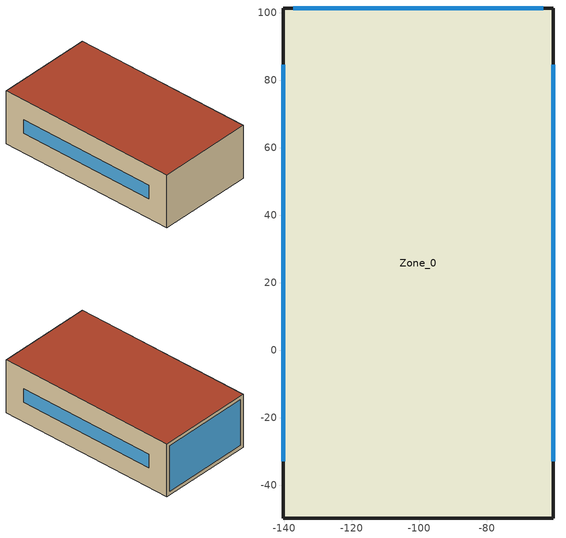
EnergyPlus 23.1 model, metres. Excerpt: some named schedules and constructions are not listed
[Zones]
Zone_0
 floor ground (Zone_0:f4UnderGroundSlabCF): -140.36,-49.67 -140.36,101.37 -60.28,101.37 -60.28,-49.67 z0
 wall outside (90.1-2019 Nonresidential CZ 0 Exterior Wall (Mass)): -140.36,-49.67 -60.28,-49.67 -60.28,101.37 -140.36,101.37 -140.36,-49.67 z0:45.38
 window (90.1-2019 Nonresidential CZ 0 Glazing (Operable)): -60.28,-32.82 -60.28,84.52 / -140.36,84.52 -140.36,-32.82 z16.85:28.53; -63.33,101.37 -137.32,101.37 z3.04:42.33
 roof outside (90.1-2019 Nonresidential CZ 0 Exterior Roof (Mass)): -140.36,-49.67 -60.28,-49.67 -60.28,101.37 -140.36,101.37 z45.38
[Schedule:Day:Hourly]
96f4ae28-9d71-4798-9a43-35d9e48fbb57: Fraction, 1, 1, 0, 0, 0, 1, 1, 0, 1, 1, 0, 0, 0, 0, 0, 0, 0, 0, 0, 0, 1, 1, 1, 1
a8dd8880-7d34-4844-b206-9b0ad23279ca: Fraction, 1, 1, 1, 1, 1, 1, 1, 0, 1, 1, 0, 0, 0, 0, 0, 0, 1, 0, 0, 0, 0, 0, 1, 1
0947fcc8-8fa7-41db-a8cd-46b43b6431e3: Fraction, 1, 1, 1, 1, 1, 1, 1, 1, 1, 0, 1, 0, 0, 0, 1, 1, 1, 1, 1, 1, 1, 1, 0, 0
2e2d9164-a809-4848-82ff-5d0f7389f629: Fraction, 0, 0, 0, 0, 0, 0, 0, 0, 0, 1, 0, 1, 1, 0, 1, 1, 1, 1, 1, 0, 1, 1, 1, 0
a1e317eb-e280-4eb5-840e-f3e6fbed4fe6: Fraction, 0, 0, 0, 0, 0, 0, 0, 0, 1, 1, 1, 0, 0, 0, 1, 1, 0, 0, 1, 1, 1, 1, 1, 0
6dba3ce7-8b66-4a32-bd1a-7df5393c682e: Fraction, 1, 1, 1, 1, 1, 1, 1, 1, 1, 1, 0, 1, 0, 0, 0, 1, 1, 1, 1, 1, 1, 1, 1, 1
001124b0-c26b-4df9-bde8-fa111ee2f23f: Fraction, 1, 0, 0, 0, 0, 0, 0, 0, 0, 1, 0, 0, 0, 0, 0, 1, 1, 1, 1, 0, 1, 0, 0, 0
06d0a139-6441-42f4-918c-31f3a51ef716: Fraction, 1, 1, 1, 1, 0, 0, 0, 0, 0, 0, 0, 1, 1, 1, 1, 1, 1, 1, 0, 1, 1, 1, 1, 1
1262e124-23e2-4c14-9b81-e6bedc305354: Fraction, 1, 0, 1, 1, 0, 1, 1, 0, 1, 1, 0, 0, 0, 1, 1, 0, 1, 1, 1, 1, 1, 1, 1, 1
ca178e3b-9915-4ab2-b473-483570193cf7: Fraction, 1, 1, 1, 1, 0, 0, 0, 0, 1, 1, 0, 0, 1, 1, 1, 1, 1, 1, 1, 1, 1, 1, 1, 1
d524c1d4-4475-42fd-91b9-e390aab350dc: Fraction, 1, 1, 1, 1, 1, 0, 1, 1, 1, 0, 1, 0, 0, 0, 0, 0, 1, 1, 1, 1, 1, 1, 1, 0
e94af64d-42d9-48e3-a15e-3c580daf53ec: Fraction, 0, 0, 0, 0, 0, 0, 0, 0, 1, 0, 0, 0, 0, 0, 0, 0, 1, 1, 1, 1, 1, 1, 1, 1
08159683-8710-4e82-802f-851acc0a18b7: Fraction, 1, 1, 1, 1, 1, 1, 1, 1, 1, 0, 0, 0, 0, 0, 0, 1, 1, 1, 1, 1, 1, 1, 1, 1
17cd4b6b-9962-4d04-96a9-135892c285c9: Fraction, 1, 0, 1, 1, 0, 0, 0, 0, 1, 0, 0, 0, 0, 0, 0, 0, 0, 0, 1, 1, 1, 1, 1, 1
c1dd5cff-6c57-4d51-b5ef-a72fb346690b: Fraction, 1, 1, 0, 0, 0, 0, 0, 0, 1, 1, 1, 1, 1, 0, 1, 0, 0, 1, 1, 1, 1, 1, 1, 1
72b84b9c-46e9-43c2-821e-58bb22ac895b: Fraction, 1, 1, 0, 0, 0, 0, 0, 0, 0, 0, 1, 1, 1, 1, 1, 1, 1, 1, 1, 1, 0, 1, 1, 1
878bc505-2ebe-48ad-bf1b-7f54347980bd: Fraction, 0, 0, 0, 0, 0, 1, 1, 1, 1, 1, 1, 0, 0, 0, 0, 0, 0, 1, 1, 1, 1, 1, 1, 1
3412728a-e077-4f5d-be1a-e8483185cf2e: Fraction, 1, 0, 0, 0, 0, 0, 0, 1, 1, 1, 1, 1, 1, 1, 1, 1, 0, 0, 0, 0, 0, 0, 0, 0
f03942a1-da83-41cd-8295-cb81b8dea5d2: Fraction, 1, 0, 1, 1, 0, 1, 1, 1, 1, 1, 1, 1, 0, 1, 1, 1, 1, 1, 1, 1, 1, 1, 1, 1
fd1d78b9-4616-44d7-b93f-67e49a2c65f5: Fraction, 1, 0, 0, 0, 0, 0, 0, 0, 0, 0, 1, 1, 1, 1, 1, 0, 0, 1, 1, 1, 1, 1, 1, 1
cd386c05-fe44-4dfb-a038-1ad56f2298ba: Fraction, 0, 0, 0, 1, 0, 0, 0, 0, 1, 1, 0, 0, 0, 0, 0, 0, 0, 0, 1, 1, 1, 1, 1, 1
968c756b-1817-4142-b070-d570e9e401e9: Fraction, 1, 0, 1, 1, 1, 1, 1, 1, 1, 1, 0, 1, 1, 1, 0, 0, 0, 0, 0, 1, 1, 1, 1, 0
46c7e252-db98-4890-9811-0fd0574646f6: Fraction, 0, 0, 0, 0, 0, 1, 0, 0, 0, 1, 1, 1, 1, 0, 0, 1, 1, 1, 1, 1, 1, 1, 1, 0
aff8e0d0-21c6-417f-9f2e-b43b1240899f: Fraction, 0, 0, 0, 0, 0, 0, 1, 1, 1, 1, 1, 0, 0, 0, 0, 0, 0, 1, 1, 1, 1, 1, 1, 1
e79d5d1f-57cb-4003-999d-4f260f5f4967: Fraction, 1, 0, 0, 0, 0, 0, 0, 1, 1, 1, 1, 0, 0, 0, 0, 1, 1, 1, 1, 1, 1, 1, 1, 1
e6d45e68-d5dd-4894-b759-a97672c0b666: Fraction, 1, 1, 0, 0, 0, 0, 0, 1, 1, 1, 0, 0, 0, 0, 1, 1, 1, 1, 1, 1, 1, 1, 1, 1
9599c942-4247-4191-a655-37deedc0a445: Fraction, 0, 0, 0, 0, 0, 0, 0, 1, 1, 0, 0, 0, 1, 1, 1, 1, 1, 1, 1, 1, 1, 1, 1, 1
502e9a5b-65b2-48a9-a3a7-85467dd741b5: Fraction, 0, 0, 0, 0, 0, 0, 0, 0, 1, 0, 0, 1, 1, 1, 0, 0, 1, 1, 1, 1, 1, 1, 1, 1
fa948d56-a103-4823-892d-13d5745cfdfb: Fraction, 1, 1, 1, 0, 0, 0, 1, 1, 1, 0, 0, 0, 0, 0, 0, 0, 0, 0, 1, 1, 1, 1, 1, 1
0de1de44-efcc-4135-b2ef-1d4c531f0020: Fraction, 1, 1, 1, 1, 1, 1, 1, 0, 0, 0, 0, 1, 1, 1, 1, 1, 1, 1, 1, 1, 1, 1, 1, 0
06541db0-80c9-4855-b2e5-af5ac1e208f8: Fraction, 0, 0, 0, 0, 0, 0, 0, 0, 1, 1, 1, 0, 0, 0, 0, 1, 1, 1, 0, 0, 0, 0, 0, 0
3cbd653a-61aa-4d81-81b3-1e2c30180c56: Fraction, 0, 0, 0, 0, 0, 0, 0, 0, 0, 0, 0, 0, 0, 0, 0, 1, 1, 1, 1, 0, 0, 0, 1, 0
7cd98086-3741-4468-a692-b3d916ba6b0f: Fraction, 0, 0, 0, 0, 0, 0, 0, 0, 1, 1, 0, 0, 1, 0, 1, 1, 1, 1, 1, 1, 1, 1, 1, 0
498015a1-49f4-4242-9604-388d9daba15b: Fraction, 0, 0, 0, 0, 0, 0, 0, 1, 1, 1, 0, 1, 1, 1, 1, 1, 1, 1, 1, 0, 0, 0, 0, 0
c0460e50-e072-43ae-af39-0c80de0ca573: Fraction, 0, 0, 0, 0, 0, 1, 1, 1, 1, 1, 0, 0, 0, 0, 0, 0, 0, 1, 1, 1, 1, 1, 1, 1
24731123-edd1-4da8-a19e-71cfcdd0710d: Fraction, 0, 0, 0, 0, 0, 0, 0, 0, 0, 0, 1, 1, 1, 1, 1, 1, 0, 1, 1, 1, 1, 1, 1, 1
7acbd3a7-2554-430d-b7cc-f48a7abc21b0: Fraction, 0, 0, 0, 0, 0, 0, 0, 0, 0, 0, 0, 0, 1, 1, 1, 1, 1, 1, 1, 1, 1, 0, 0, 0
d0cdc262-370d-4ca7-8fd3-aff8f9eb7d54: Fraction, 0, 0, 0, 0, 0, 0, 0, 1, 1, 1, 0, 0, 0, 0, 0, 0, 0, 1, 1, 1, 1, 0, 0, 0
d86b219b-8dde-462b-931d-c112b35b77a0: Fraction, 0, 0, 0, 0, 0, 0, 0, 0, 1, 1, 0, 0, 0, 0, 1, 0, 0, 0, 0, 0, 0, 0, 0, 0
897782d5-60e1-4aea-97f6-1bd1c6d26c3b: Fraction, 0, 0, 0, 0, 0, 0, 0, 0, 0, 1, 1, 1, 1, 0, 1, 1, 1, 1, 1, 1, 1, 1, 1, 1
0e8f7f56-7596-485c-a0e7-ec7b22d731c7: Fraction, 0, 0, 0, 0, 0, 0, 0, 0, 1, 0, 0, 0, 0, 0, 0, 0, 0, 1, 0, 0, 0, 0, 0, 0
8414a9cc-9032-492a-8935-0c8bed66cd19: Fraction, 0, 0, 0, 0, 0, 0, 0, 0, 1, 1, 0, 0, 0, 0, 0, 0, 1, 1, 1, 1, 1, 1, 0, 0
16c9fdfa-d073-4f7f-aa42-83014a46e570: Fraction, 0, 0, 0, 0, 0, 0, 0, 1, 1, 1, 0, 0, 0, 1, 1, 1, 1, 0, 0, 0, 0, 0, 0, 0
b9af5601-dd16-460b-ba7c-05e9104d76c6: Fraction, 0, 0, 0, 0, 0, 0, 0, 0, 1, 1, 0, 0, 0, 0, 0, 0, 0, 1, 1, 1, 1, 1, 1, 0
27ee5617-4d08-4d6f-a9d9-8c282d899b5d: Fraction, 0, 0, 0, 0, 1, 0, 0, 1, 1, 1, 1, 0, 0, 0, 0, 0, 1, 1, 1, 1, 1, 1, 1, 1
8f888a3f-14e7-43cc-ac4c-2ad93a9be432: Fraction, 1, 1, 1, 1, 1, 0, 0, 0, 1, 1, 1, 1, 1, 0, 1, 1, 1, 1, 1, 1, 1, 1, 1, 1
88318288-c3e9-49bb-bdfc-263c57893ac7: Fraction, 0, 0, 0, 0, 0, 0, 0, 0, 1, 1, 0, 0, 0, 0, 1, 1, 1, 1, 1, 1, 1, 1, 1, 1
1bf2ccb9-7347-47f7-8cb0-45ce6321468c: Fraction, 1, 1, 1, 1, 1, 1, 1, 0, 1, 1, 1, 1, 1, 0, 1, 1, 1, 1, 1, 1, 1, 1, 0, 0
7f55be57-e00a-44fb-863f-5b75310e5416: Fraction, 0, 0, 0, 0, 0, 0, 0, 0, 1, 1, 1, 0, 1, 1, 1, 1, 1, 1, 1, 1, 1, 0, 0, 0
896896d1-95e6-4346-9a2b-c76146631a87: Fraction, 0, 0, 0, 0, 0, 0, 0, 0, 1, 1, 1, 1, 0, 0, 0, 1, 1, 1, 1, 1, 1, 1, 0, 0
280b0e02-ecdc-4dda-9da5-47840d9b1471: Fraction, 0, 0, 0, 0, 0, 0, 0, 0, 0, 1, 1, 1, 0, 0, 1, 1, 1, 1, 1, 0, 0, 0, 0, 0
820346d3-56e1-4c39-80c1-ce39ec178282: Fraction, 0, 0, 0, 0, 0, 0, 0, 0, 1, 0, 1, 1, 0, 0, 0, 0, 0, 0, 0, 0, 0, 0, 0, 0
e7c6b084-768a-46c4-9fbf-fee288c9029a: Fraction, 0, 0, 0, 0, 0, 0, 0, 0, 1, 1, 0, 1, 1, 1, 1, 1, 1, 1, 0, 0, 0, 0, 0, 0
66d8072b-5579-4ebe-b801-0b7ae97b9384: Fraction, 0, 0, 0, 0, 0, 0, 0, 0, 0, 1, 1, 1, 1, 0, 1, 1, 1, 1, 0, 0, 0, 0, 0, 0
8726ea66-2861-4293-824f-10caa1846a89: Fraction, 0, 0, 0, 0, 0, 0, 0, 0, 0, 1, 1, 1, 0, 1, 1, 1, 1, 1, 1, 1, 1, 1, 1, 0
ea8f8dc2-83e3-4b65-a42d-889a1ac34533: Fraction, 0, 0, 0, 0, 0, 0, 0, 0, 0, 1, 1, 1, 0, 0, 0, 0, 1, 0, 0, 0, 0, 0, 0, 0
c2deb420-bf6f-45e4-af91-51c6493a8f2b: Fraction, 0, 0, 0, 0, 0, 0, 0, 0, 1, 1, 0, 0, 1, 1, 1, 1, 0, 0, 0, 0, 0, 0, 0, 0
64a2904f-f5a1-4432-8801-b8e2eb5069d1: Fraction, 0, 0, 0, 0, 0, 0, 0, 0, 1, 1, 1, 1, 0, 0, 0, 0, 0, 0, 0, 0, 0, 0, 0, 0
19cda290-015c-4888-a6dd-031d985b2b85: Fraction, 0, 0, 0, 0, 0, 0, 0, 0, 1, 1, 1, 1, 1, 1, 1, 0, 0, 0, 0, 0, 0, 0, 0, 0
d1e46cb4-7fc9-4eb0-91e7-fa02ca180669: Fraction, 0, 0, 0, 0, 0, 0, 0, 0, 0, 0, 0, 0, 0, 0, 0, 1, 1, 1, 0, 0, 0, 0, 0, 0
ff9728fd-e22f-4bc1-b86e-32e5a6ce1397: Fraction, 0, 0, 0, 0, 0, 0, 0, 0, 1, 0, 0, 0, 0, 0, 0, 0, 0, 0, 0, 0, 0, 0, 0, 0
bac6106d-eaf1-48d9-a8ff-666a430708fd: Fraction, 0, 0, 0, 0, 0, 0, 0, 0, 0, 1, 1, 1, 1, 1, 1, 1, 0, 0, 1, 1, 1, 1, 0, 0
7f10bff3-1e39-4ce3-a841-a63774140e92: Fraction, 0, 0, 0, 0, 0, 0, 0, 1, 1, 1, 0, 0, 0, 0, 0, 0, 0, 1, 1, 1, 1, 1, 1, 1
6e88e16f-3cfa-413d-969e-e4f211fa0377: Fraction, 1, 0, 0, 0, 0, 0, 0, 0, 1, 1, 0, 1, 0, 0, 0, 1, 1, 1, 1, 1, 1, 1, 1, 0
e3a306fb-98c2-4655-9aaf-76a225556bbf: Fraction, 0, 0, 0, 0, 0, 0, 0, 0, 1, 1, 1, 0, 0, 0, 1, 1, 1, 0, 0, 0, 0, 0, 0, 0
cec36d03-6ed8-436a-b25a-03c15ca179d3: Fraction, 0, 0, 0, 0, 0, 0, 0, 0, 1, 1, 0, 0, 0, 0, 0, 0, 0, 0, 1, 1, 1, 1, 0, 0
8548812a-b4d4-4b3a-97d1-0ba1074bcb64: Fraction, 0, 0, 0, 0, 0, 0, 0, 0, 1, 1, 0, 1, 1, 1, 0, 0, 0, 0, 0, 0, 0, 0, 0, 0
d29e8995-9c0a-4578-9ea3-f2a716a7c476: Fraction, 0, 0, 0, 0, 0, 0, 0, 0, 1, 1, 1, 0, 0, 1, 1, 1, 1, 1, 1, 1, 0, 0, 0, 0
04bce115-298e-4cd0-95be-b3bee2ce82fc: Fraction, 0, 0, 0, 0, 0, 0, 0, 0, 1, 1, 0, 0, 0, 0, 1, 1, 0, 1, 1, 1, 1, 0, 0, 0
de011918-2afe-473c-b3cf-630b2a5565f6: Fraction, 0, 0, 0, 0, 0, 0, 0, 0, 0, 1, 0, 0, 0, 0, 0, 0, 0, 1, 1, 1, 1, 1, 0, 0
6502f184-bcdf-474d-9ab7-74faef3b08da: Fraction, 0, 0, 0, 0, 0, 0, 0, 0, 1, 1, 0, 0, 0, 1, 0, 0, 1, 1, 0, 0, 0, 0, 0, 0
6256cf66-5a3b-4858-947c-43e04d6a1a89: Fraction, 0, 0, 0, 0, 0, 0, 0, 0, 0, 1, 1, 1, 1, 0, 1, 1, 1, 1, 1, 1, 1, 0, 0, 0
213282b9-44ac-42f7-86c6-49b63ecdb016: Fraction, 0, 0, 0, 0, 0, 0, 0, 0, 1, 1, 1, 0, 0, 0, 0, 1, 1, 1, 1, 1, 1, 1, 1, 1
fce2bd95-ea64-466f-9425-f9a70ae1cb89: Fraction, 1, 0, 0, 0, 0, 0, 0, 1, 1, 1, 0, 0, 0, 0, 1, 1, 1, 1, 1, 1, 0, 0, 0, 1
861657e3-2e7f-469d-a95b-daa405ccf830: Fraction, 1, 1, 1, 1, 1, 1, 1, 1, 1, 1, 1, 0, 0, 1, 1, 0, 1, 1, 1, 1, 1, 1, 1, 1
5025ef69-856b-49fa-a0d3-975133c46fb9: Fraction, 1, 1, 1, 1, 1, 1, 1, 1, 1, 1, 1, 0, 0, 0, 0, 1, 1, 1, 1, 1, 1, 1, 1, 1
7dea8c8a-c354-474e-96db-b0c1116e93da: Fraction, 1, 1, 1, 1, 1, 1, 1, 1, 1, 1, 1, 0, 1, 1, 1, 1, 1, 1, 1, 1, 1, 1, 1, 1
57245df0-a94d-4063-a578-a658c5e49c81: Fraction, 1, 1, 1, 1, 0, 1, 1, 1, 1, 1, 1, 0, 0, 0, 1, 1, 1, 1, 1, 1, 1, 1, 1, 1
98df23de-0a17-4b26-9d15-938e7adf1d49: Fraction, 1, 1, 1, 1, 0, 1, 1, 1, 1, 1, 1, 0, 0, 0, 1, 0, 0, 0, 1, 1, 0, 0, 0, 0
d86d40d9-2bf9-4df0-8df5-7d03f95b776d: Fraction, 0, 0, 0, 1, 0, 0, 0, 0, 1, 0, 0, 0, 0, 0, 0, 0, 0, 0, 0, 0, 0, 0, 0, 0
b6b75207-9c93-44f4-bdd3-7d356e6dc0bc: Fraction, 0, 0, 0, 0, 0, 0, 0, 0, 0, 1, 1, 1, 0, 0, 1, 1, 0, 0, 0, 0, 0, 0, 0, 0
27d0cf5c-0903-448a-afad-1fd20d06f185: Fraction, 0, 0, 0, 0, 0, 0, 0, 0, 0, 1, 1, 0, 0, 1, 0, 1, 0, 0, 1, 0, 1, 1, 0, 1
fc662aac-3e8e-4976-83c5-4f43af9f4d41: Fraction, 1, 0, 0, 0, 0, 0, 0, 0, 0, 0, 0, 0, 0, 1, 1, 1, 1, 1, 1, 1, 0, 0, 0, 0
390508bb-eda6-4c47-aab4-4941c13de9ac: Fraction, 0, 0, 0, 0, 0, 0, 0, 0, 0, 0, 0, 0, 1, 1, 1, 1, 1, 1, 1, 0, 0, 0, 0, 0
22f30348-8839-42e6-95e8-0a38040c2f8b: Fraction, 0, 0, 0, 0, 0, 0, 0, 0, 0, 0, 0, 0, 0, 0, 1, 0, 0, 0, 1, 0, 0, 0, 0, 0
ceb7dd84-f108-4fc7-8e6d-ab2e135df7ee: Fraction, 0, 0, 0, 0, 0, 0, 0, 0, 0, 1, 1, 1, 1, 1, 1, 1, 1, 1, 1, 1, 0, 0, 0, 0
db49d366-fe64-41c9-903c-43983a9606ec: Fraction, 0, 0, 0, 0, 0, 0, 0, 0, 1, 1, 1, 1, 0, 0, 0, 0, 1, 1, 1, 1, 1, 1, 0, 1
dbb09116-7688-41d5-8197-544ef36ffef8: Fraction, 0, 0, 0, 0, 0, 0, 0, 0, 0, 0, 1, 0, 0, 0, 0, 1, 1, 1, 1, 1, 0, 0, 0, 1
ac153877-fa18-4f85-b577-7d07779c3e70: Fraction, 0, 0, 0, 0, 0, 0, 0, 0, 0, 1, 1, 1, 1, 0, 0, 0, 0, 0, 0, 0, 0, 0, 0, 0
42f0cf33-614a-4328-9871-f7e9fe4db125: Fraction, 0, 0, 0, 0, 0, 0, 0, 0, 0, 0, 1, 1, 1, 1, 1, 1, 1, 0, 1, 0, 0, 0, 0, 0
fd710b21-5095-4877-b9dd-9478b01600aa: Fraction, 0, 0, 0, 0, 0, 0, 0, 0, 1, 1, 1, 1, 0, 1, 0, 1, 0, 0, 0, 0, 1, 0, 0, 0
5681d9f1-4346-4fcc-b706-c9d1974c121c: Fraction, 0, 0, 0, 0, 0, 0, 0, 0, 1, 1, 1, 1, 0, 1, 1, 1, 1, 1, 1, 1, 1, 0, 0, 0
abfe7c0d-eb38-4ae2-ad76-27d324c2918a: Fraction, 0, 0, 0, 0, 0, 0, 0, 0, 1, 1, 1, 0, 1, 0, 0, 1, 1, 1, 1, 1, 1, 1, 1, 0
629f8516-e725-45e1-b823-2e83320b4763: Fraction, 0, 0, 1, 1, 0, 0, 1, 0, 1, 1, 1, 1, 0, 1, 1, 1, 1, 1, 1, 1, 1, 1, 1, 1
0ba6cd0d-fc84-448c-85f8-98eede62dabd: Fraction, 1, 1, 0, 1, 1, 1, 0, 1, 1, 1, 1, 1, 1, 0, 0, 1, 1, 1, 1, 1, 1, 1, 1, 1
f5aec003-f357-4df3-aad9-224c82d11db5: Fraction, 1, 1, 1, 1, 1, 1, 1, 1, 1, 1, 1, 0, 0, 0, 0, 0, 1, 1, 1, 1, 1, 1, 0, 1
b08ff9d0-5e50-417a-ae58-96bf410c6a31: Fraction, 0, 0, 1, 1, 0, 1, 1, 0, 1, 1, 1, 0, 0, 0, 0, 1, 1, 1, 1, 1, 1, 1, 1, 1
dc7105a1-0efb-471d-96a0-3324b10f6d9b: Fraction, 1, 0, 1, 0, 0, 0, 0, 0, 1, 1, 1, 0, 0, 0, 0, 0, 1, 1, 1, 1, 1, 1, 1, 1
d3a79f5f-6ad9-42fc-a3fe-c1080ebe4b97: Fraction, 1, 0, 0, 0, 0, 0, 0, 0, 1, 1, 1, 1, 0, 0, 0, 0, 1, 1, 1, 1, 1, 1, 1, 1
83ccb90e-0f01-4fef-b7fd-df0160c4395e: Fraction, 1, 1, 1, 0, 0, 1, 1, 0, 1, 1, 1, 0, 0, 0, 0, 0, 1, 1, 1, 1, 1, 1, 1, 1
d23bcc61-a5f8-48c7-8a93-6223f081b3cc: Fraction, 1, 0, 0, 0, 0, 1, 1, 0, 1, 1, 1, 1, 1, 1, 1, 1, 1, 1, 1, 1, 1, 1, 0, 0
[Schedule:Year]
CoolAvail_Zone_0: Fraction, CoolAvail_Zone_0_0, 1, 1, 1, 7, CoolAvail_Zone_0_1, 1, 8, 1, 14, CoolAvail_Zone_0_2, 1, 15, 1, 21, CoolAvail_Zone_0_3, 1, 22, 1, 28, CoolAvail_Zone_0_4, 1, 29, 2, 4, CoolAvail_Zone_0_5, 2, 5, 2, 11, CoolAvail_Zone_0_6, 2, 12, 2, 18, CoolAvail_Zone_0_7, 2, 19, 2, 25, CoolAvail_Zone_0_8, 2, 26, 3, 4, CoolAvail_Zone_0_9, 3, 5, 3, 11, CoolAvail_Zone_0_10, 3, 12, 3, 18, CoolAvail_Zone_0_11, 3, 19, 3, 25, CoolAvail_Zone_0_12, 3, 26, 4, 1, CoolAvail_Zone_0_13, 4, 2, 4, 8, CoolAvail_Zone_0_14, 4, 9, 4, 15, CoolAvail_Zone_0_15, 4, 16, 4, 22, CoolAvail_Zone_0_16, 4, 23, 4, 29, CoolAvail_Zone_0_17, 4, 30, 5, 6, CoolAvail_Zone_0_18, 5, 7, 5, 13, CoolAvail_Zone_0_19, 5, 14, 5, 20, CoolAvail_Zone_0_20, 5, 21, 5, 27, CoolAvail_Zone_0_21, 5, 28, 6, 3, CoolAvail_Zone_0_22, 6, 4, 6, 10, CoolAvail_Zone_0_23, 6, 11, 6, 17, CoolAvail_Zone_0_24, 6, 18, 6, 24, CoolAvail_Zone_0_25, 6, 25, 7, 1, CoolAvail_Zone_0_26, 7, 2, 7, 8, CoolAvail_Zone_0_27, 7, 9, 7, 15, CoolAvail_Zone_0_28, 7, 16, 7, 22, CoolAvail_Zone_0_29, 7, 23, 7, 29, CoolAvail_Zone_0_30, 7, 30, 8, 5, CoolAvail_Zone_0_31, 8, 6, 8, 12, CoolAvail_Zone_0_32, 8, 13, 8, 19, CoolAvail_Zone_0_33, 8, 20, 8, 26, CoolAvail_Zone_0_34, 8, 27, 9, 2, CoolAvail_Zone_0_35, 9, 3, 9, 9, CoolAvail_Zone_0_36, 9, 10, 9, 16, CoolAvail_Zone_0_37, 9, 17, 9, 23, CoolAvail_Zone_0_38, 9, 24, 9, 30, CoolAvail_Zone_0_39, 10, 1, 10, 7, CoolAvail_Zone_0_40, 10, 8, 10, 14, CoolAvail_Zone_0_41, 10, 15, 10, 21, CoolAvail_Zone_0_42, 10, 22, 10, 28, CoolAvail_Zone_0_43, 10, 29, 11, 4, CoolAvail_Zone_0_44, 11, 5, 11, 11, CoolAvail_Zone_0_45, 11, 12, 11, 18, CoolAvail_Zone_0_46, 11, 19, 11, 25, CoolAvail_Zone_0_47, 11, 26, 12, 2, CoolAvail_Zone_0_48, 12, 3, 12, 9, CoolAvail_Zone_0_49, 12, 10, 12, 16, CoolAvail_Zone_0_50, 12, 17, 12, 23, CoolAvail_Zone_0_51, 12, 24, 12, 30, CoolAvail_Zone_0_52, 12, 31, 12, 31
[Schedule:Week:Daily]
CoolAvail_Zone_0_0: 8d72afc5-8c93-43dc-abad-6ae4e2545f05, e6ce52fb-0f94-4d2e-a851-9c00bc798a30, de32f2ad-3d6f-4ba1-b9d9-bbc323311ad3, 804a681c-16cf-4027-a633-18c4775cbaa5, ae021305-8d83-4547-aca3-fa7dd4cacd7f, 4b190256-9a58-4c21-9a78-14c1da97b677, 9e5b4082-efb0-4b52-9711-e22a430dff21, 8d72afc5-8c93-43dc-abad-6ae4e2545f05, 8d72afc5-8c93-43dc-abad-6ae4e2545f05, 8d72afc5-8c93-43dc-abad-6ae4e2545f05, 8d72afc5-8c93-43dc-abad-6ae4e2545f05, 8d72afc5-8c93-43dc-abad-6ae4e2545f05
CoolAvail_Zone_0_1: 6f90666d-b7c1-48b9-8acf-a47d44908348, fb7a6604-3e7d-44da-ba93-0d8f70bb5e45, 7083c6b3-0442-4c91-8d5f-cb24535fede7, ca0706e3-4698-4ff1-a370-1e1aad9a72cb, fbfbf660-d816-4583-9a56-b432dc579dfe, 533ab305-a9ca-4032-b12d-6bdd1f774615, 8995233d-e7e1-4410-92e7-b8f0f7a04f12, 6f90666d-b7c1-48b9-8acf-a47d44908348, 6f90666d-b7c1-48b9-8acf-a47d44908348, 6f90666d-b7c1-48b9-8acf-a47d44908348, 6f90666d-b7c1-48b9-8acf-a47d44908348, 6f90666d-b7c1-48b9-8acf-a47d44908348
CoolAvail_Zone_0_2: f3bb0f44-4517-4041-82c7-621e152bd040, 8965b524-8bd3-4137-8ea4-af9bb210d5dd, fbfbf660-d816-4583-9a56-b432dc579dfe, a13be1e1-7b6b-4701-a57c-62aef270e0a3, e6ce52fb-0f94-4d2e-a851-9c00bc798a30, 68d85c5c-5182-4cd5-b25a-549b99e44e0d, a508a52c-8724-43a6-9b8c-225b4e5857f7, f3bb0f44-4517-4041-82c7-621e152bd040, f3bb0f44-4517-4041-82c7-621e152bd040, f3bb0f44-4517-4041-82c7-621e152bd040, f3bb0f44-4517-4041-82c7-621e152bd040, f3bb0f44-4517-4041-82c7-621e152bd040
CoolAvail_Zone_0_3: 513230e9-49c5-4c36-9b8b-e8ea6dde31de, 21f94c48-eeba-45c1-87d9-58701a714f82, 7cd74af1-4a2d-4604-bede-a659aa911c05, 439edca3-53b8-48fb-84a3-447ad4d418f2, e99c0d51-d41c-495c-a987-72a661e4e742, 8d72afc5-8c93-43dc-abad-6ae4e2545f05, 4a3d7728-6e65-4eb0-9bea-010e8c3d44b4, 513230e9-49c5-4c36-9b8b-e8ea6dde31de, 513230e9-49c5-4c36-9b8b-e8ea6dde31de, 513230e9-49c5-4c36-9b8b-e8ea6dde31de, 513230e9-49c5-4c36-9b8b-e8ea6dde31de, 513230e9-49c5-4c36-9b8b-e8ea6dde31de
CoolAvail_Zone_0_4: 4b305458-df31-49c4-86f6-bbbd49079ee9, e60cb2ca-f5b2-4363-8430-0cfdeef991a7, c907c5d3-e274-4efd-b508-9e37312dbadc, a16f96a9-0dfb-4bb3-89ad-c5a6e1b45b12, ea6ec818-e507-461d-854c-ed2b95e27429, 9a2e47be-c37b-4d47-9c4f-be9ab3f15bd6, e60cb2ca-f5b2-4363-8430-0cfdeef991a7, 4b305458-df31-49c4-86f6-bbbd49079ee9, 4b305458-df31-49c4-86f6-bbbd49079ee9, 4b305458-df31-49c4-86f6-bbbd49079ee9, 4b305458-df31-49c4-86f6-bbbd49079ee9, 4b305458-df31-49c4-86f6-bbbd49079ee9
CoolAvail_Zone_0_5: d570f38f-746b-4d30-8e1d-963061d89427, 083a7aba-7de5-4027-876a-0bd24439f4d0, c982f98e-403e-4558-be6e-2bbb6b816fb4, 50759635-e3f7-4ccd-bf2a-3ac4631af552, 0c9b9ea4-1b7f-4dd2-a924-ed00426c1c15, 31afbd65-d185-499f-9ba0-37f993a646d3, e01df191-fe3a-42d7-8ba6-3a1f0f86a6b3, d570f38f-746b-4d30-8e1d-963061d89427, d570f38f-746b-4d30-8e1d-963061d89427, d570f38f-746b-4d30-8e1d-963061d89427, d570f38f-746b-4d30-8e1d-963061d89427, d570f38f-746b-4d30-8e1d-963061d89427
CoolAvail_Zone_0_6: be5a66c2-e2f9-424b-b41e-a4c6352871d0, e90ff589-049e-44c1-a093-8ae70790a0f7, 32610843-3af9-4f3a-9ceb-462f4b116617, 5de94c64-c3db-4ae3-9311-6a5308d3bee1, 23051c04-0ac6-411b-9ab0-3a869f8d8ef5, c83b1a22-05e1-432e-9f71-1b0995f6b483, cce2ab60-ab21-4169-a01d-710304a6c02e, be5a66c2-e2f9-424b-b41e-a4c6352871d0, be5a66c2-e2f9-424b-b41e-a4c6352871d0, be5a66c2-e2f9-424b-b41e-a4c6352871d0, be5a66c2-e2f9-424b-b41e-a4c6352871d0, be5a66c2-e2f9-424b-b41e-a4c6352871d0
CoolAvail_Zone_0_7: a0901cdb-bf73-4d25-a6b8-b73da5acb5f3, b7304073-e491-4998-878a-634e4ae85574, cb94150c-cc41-4ef0-981a-7d80f1b83761, d3f4808a-fd74-4d96-910a-c88c900905e6, 34345129-89f9-4604-8ed1-8ff262d73509, 9fd28c01-21af-4827-94d6-b115419594b7, d84177b6-a487-4f5f-b119-22e0f61cedcd, a0901cdb-bf73-4d25-a6b8-b73da5acb5f3, a0901cdb-bf73-4d25-a6b8-b73da5acb5f3, a0901cdb-bf73-4d25-a6b8-b73da5acb5f3, a0901cdb-bf73-4d25-a6b8-b73da5acb5f3, a0901cdb-bf73-4d25-a6b8-b73da5acb5f3
CoolAvail_Zone_0_8: dceeb3b4-8dd9-484d-89ab-1d229addfdb3, a6a21c17-2bd7-49c2-8263-964617992ae2, 8eb695e5-7d6d-47de-926c-f23344ce45b6, a8f73afd-937f-4b67-92a4-bb8dd08fd5db, 5e73f393-cf16-4d10-9d37-494c6b04d2a9, fe775fe3-8f19-481a-91eb-5a69331a9f0a, 1d5a1ab7-2579-46e8-bea2-cedc2b0310cc, dceeb3b4-8dd9-484d-89ab-1d229addfdb3, dceeb3b4-8dd9-484d-89ab-1d229addfdb3, dceeb3b4-8dd9-484d-89ab-1d229addfdb3, dceeb3b4-8dd9-484d-89ab-1d229addfdb3, dceeb3b4-8dd9-484d-89ab-1d229addfdb3
CoolAvail_Zone_0_9: 4d3a702a-a5e7-41a2-9559-ca71a8cff0bd, 203e9954-1347-4108-be2f-d0311d23ec70, 1d5a1ab7-2579-46e8-bea2-cedc2b0310cc, fe98a53d-a1d5-4bb2-97b5-41d97577b00f, b66a6ec1-edc7-441b-aa47-b8c03253baaf, 46a33ec5-13cb-4d5f-a878-b69103bc960c, fd1f9af1-aea9-4390-97d7-5a0b4081f876, 4d3a702a-a5e7-41a2-9559-ca71a8cff0bd, 4d3a702a-a5e7-41a2-9559-ca71a8cff0bd, 4d3a702a-a5e7-41a2-9559-ca71a8cff0bd, 4d3a702a-a5e7-41a2-9559-ca71a8cff0bd, 4d3a702a-a5e7-41a2-9559-ca71a8cff0bd
CoolAvail_Zone_0_10: 54bc30dc-3467-4c11-8be5-45fc8c32a8b9, 1d5a1ab7-2579-46e8-bea2-cedc2b0310cc, b5bffc76-e0ad-4c77-9cdf-f0ab0041e503, af405e81-a167-4a28-8fff-7842e00efb23, 8047949c-86af-470a-8acb-90614b338f4e, de0b3a05-0f82-4e43-9986-186049dce7fb, 3b1c3876-e52c-4127-9a31-7b49978d8305, 54bc30dc-3467-4c11-8be5-45fc8c32a8b9, 54bc30dc-3467-4c11-8be5-45fc8c32a8b9, 54bc30dc-3467-4c11-8be5-45fc8c32a8b9, 54bc30dc-3467-4c11-8be5-45fc8c32a8b9, 54bc30dc-3467-4c11-8be5-45fc8c32a8b9
CoolAvail_Zone_0_11: 1d5a1ab7-2579-46e8-bea2-cedc2b0310cc, c808ea92-48a6-491a-9028-3818efc4c8ad, 80d98aa8-1b91-43bc-b1e3-e6af4acb8568, 215df776-876d-409b-87ad-f0b965c42f44, 0a7cf847-ffad-470d-aa0b-af029d81b294, e8d4cd63-c715-46b0-a823-9afd6fd334c7, 2864f78a-8f72-430c-bda4-d667f1d51224, 1d5a1ab7-2579-46e8-bea2-cedc2b0310cc, 1d5a1ab7-2579-46e8-bea2-cedc2b0310cc, 1d5a1ab7-2579-46e8-bea2-cedc2b0310cc, 1d5a1ab7-2579-46e8-bea2-cedc2b0310cc, 1d5a1ab7-2579-46e8-bea2-cedc2b0310cc
CoolAvail_Zone_0_12: fd59451e-4201-432e-9e89-66618a0e57d9, 849e676a-9c35-4597-b289-a4df661d5e61, ab0a635a-7196-4b99-9f37-8a8b483840a4, 8e29a800-96be-4355-a15e-0e449471b71f, 31d9b700-895b-46cd-8910-ff80ac390623, 02436e7e-fbdb-4ab7-91fe-e50da41ddc21, 2c9166d7-a5af-4418-8ca6-26184ccf5475, fd59451e-4201-432e-9e89-66618a0e57d9, fd59451e-4201-432e-9e89-66618a0e57d9, fd59451e-4201-432e-9e89-66618a0e57d9, fd59451e-4201-432e-9e89-66618a0e57d9, fd59451e-4201-432e-9e89-66618a0e57d9
CoolAvail_Zone_0_13: 56e0b0bb-6690-4130-af4f-37dc88b92aea, ea600605-1858-4e1a-b699-6c4703e57fd3, b861c935-e5a7-4094-9f57-cced42db3792, b5b4a635-a875-4aee-a923-9f92d940b518, 5c7eac0a-e45c-45c3-a045-9c6b4cff4b33, cce81e9b-5369-4ca5-ac6c-06bf61586cf3, 80c626bc-7332-48a7-a17b-e4737254f863, 56e0b0bb-6690-4130-af4f-37dc88b92aea, 56e0b0bb-6690-4130-af4f-37dc88b92aea, 56e0b0bb-6690-4130-af4f-37dc88b92aea, 56e0b0bb-6690-4130-af4f-37dc88b92aea, 56e0b0bb-6690-4130-af4f-37dc88b92aea
CoolAvail_Zone_0_14: e9264501-6d1f-4274-9631-e615421a22c1, d5875db0-9616-4634-b379-9933b1b47f45, 8f7762e5-efc9-4eeb-89c6-92a27ff91d5e, f7c89b7b-8c7e-43cc-b23c-8b892a5f9640, 3c07bdf3-e3fd-4f25-9f1c-53950812ad47, 45adf6e2-2408-427c-8a17-5685521cdc78, c084a6b9-fd02-497e-b360-accd3d087474, e9264501-6d1f-4274-9631-e615421a22c1, e9264501-6d1f-4274-9631-e615421a22c1, e9264501-6d1f-4274-9631-e615421a22c1, e9264501-6d1f-4274-9631-e615421a22c1, e9264501-6d1f-4274-9631-e615421a22c1
CoolAvail_Zone_0_15: df20d84a-a837-4bb2-8e0b-e1cca0af2c04, aeb0ea1d-dcfc-450d-8010-738ed275937f, 8f79f062-521a-4987-8063-069b47aad07e, 7d9a7de7-109e-4ae7-89fe-8888a151501a, 25a96e84-737c-4684-b16e-e5998dd48eec, 9f7f2739-fecb-4b18-950d-14b8d58be11b, 54c257ef-8939-46f0-9bee-c0da763618a7, df20d84a-a837-4bb2-8e0b-e1cca0af2c04, df20d84a-a837-4bb2-8e0b-e1cca0af2c04, df20d84a-a837-4bb2-8e0b-e1cca0af2c04, df20d84a-a837-4bb2-8e0b-e1cca0af2c04, df20d84a-a837-4bb2-8e0b-e1cca0af2c04
CoolAvail_Zone_0_16: e5ffc6a5-9bcf-415e-98e6-52b7a93036bd, 6b195dde-b559-4902-ba94-931539758247, c2f785e5-08fc-4777-9af9-9906da3cf573, e4d4e6f0-3c27-4b2c-b85f-8114d2c81a0f, c027c515-34a0-4b7d-b773-baaac7f402f8, a660ff61-b6c7-4080-b4b9-db10d302495c, 2a65b461-cd83-4d5b-8138-94d409e1a125, e5ffc6a5-9bcf-415e-98e6-52b7a93036bd, e5ffc6a5-9bcf-415e-98e6-52b7a93036bd, e5ffc6a5-9bcf-415e-98e6-52b7a93036bd, e5ffc6a5-9bcf-415e-98e6-52b7a93036bd, e5ffc6a5-9bcf-415e-98e6-52b7a93036bd
CoolAvail_Zone_0_17: fb819b28-e4ba-4529-8559-8f3034b65486, ca4a21ab-9db7-40f3-8c77-0dcb16cf7afc, cf1579ab-4c48-45ad-862d-621699c7ac26, 3ad5af4c-82be-4c3d-94d9-6162c6d529e4, 75c56984-a474-4ce2-bd82-71ca8fffb0d6, 2e755e01-db5a-425c-b089-737d06acdfe4, 586299ab-31c0-4438-ab02-d46001580631, fb819b28-e4ba-4529-8559-8f3034b65486, fb819b28-e4ba-4529-8559-8f3034b65486, fb819b28-e4ba-4529-8559-8f3034b65486, fb819b28-e4ba-4529-8559-8f3034b65486, fb819b28-e4ba-4529-8559-8f3034b65486
CoolAvail_Zone_0_18: 014765e1-0b3c-42e8-a49f-9a1ea373e4f7, c93e8212-9eb4-4758-8840-85770f28deb6, 9c4adb75-1470-4824-91aa-bf5d4e2add13, 014765e1-0b3c-42e8-a49f-9a1ea373e4f7, cac4ce0c-fd78-44f6-a445-8e5b03c01591, 93ee0a5f-2ffe-49a2-8a01-86649053b443, 4bbc6588-5c8b-4bac-862d-046586b6d7bc, 014765e1-0b3c-42e8-a49f-9a1ea373e4f7, 014765e1-0b3c-42e8-a49f-9a1ea373e4f7, 014765e1-0b3c-42e8-a49f-9a1ea373e4f7, 014765e1-0b3c-42e8-a49f-9a1ea373e4f7, 014765e1-0b3c-42e8-a49f-9a1ea373e4f7
CoolAvail_Zone_0_19: 52ee1417-741e-4ae2-a26c-49ad96248e29, 92c2e7c0-95b1-4f60-b67b-256caa3cfff3, c30b2a9d-2ef9-4dfa-92f8-f05f2ae0c814, 8e1419eb-a9a5-4293-b9ab-758cfc51abbb, 6a8f4067-cb2a-452c-ac4f-36a2282da9b0, a20aa45a-3a97-4ca6-bede-71c67aa911eb, f80b0fea-a462-4309-b6de-bb0ba94c4791, 52ee1417-741e-4ae2-a26c-49ad96248e29, 52ee1417-741e-4ae2-a26c-49ad96248e29, 52ee1417-741e-4ae2-a26c-49ad96248e29, 52ee1417-741e-4ae2-a26c-49ad96248e29, 52ee1417-741e-4ae2-a26c-49ad96248e29
CoolAvail_Zone_0_20: 5c878867-64f6-4481-aa78-e6244c734667, 42ea612b-bb26-4c32-a994-37e978b99635, 52ee1417-741e-4ae2-a26c-49ad96248e29, 4ce1efa4-6e21-443e-bf3e-25b2f3eae964, 66131b40-b5fe-4862-a0b5-11bcedc02644, 94fdef15-fc4b-4be9-8995-0ce2f71057e5, 48fd100e-8488-4f7e-8808-81befbd3875f, 5c878867-64f6-4481-aa78-e6244c734667, 5c878867-64f6-4481-aa78-e6244c734667, 5c878867-64f6-4481-aa78-e6244c734667, 5c878867-64f6-4481-aa78-e6244c734667, 5c878867-64f6-4481-aa78-e6244c734667
CoolAvail_Zone_0_21: 2fdcca52-52c7-4fbf-923e-db4ce5c7d4b0, 083a7aba-7de5-4027-876a-0bd24439f4d0, 306053b5-038a-4be9-8a37-bcb0f7f3a6b5, 9fb0f8cd-a3e4-49ec-96fc-fc854c021685, 4477344b-da4d-4b1a-be74-b55a3afc5bce, e502d0cc-a76a-4fba-860e-490ce1e030b6, cc8581cd-a6c2-4002-a735-9012999f793a, 2fdcca52-52c7-4fbf-923e-db4ce5c7d4b0, 2fdcca52-52c7-4fbf-923e-db4ce5c7d4b0, 2fdcca52-52c7-4fbf-923e-db4ce5c7d4b0, 2fdcca52-52c7-4fbf-923e-db4ce5c7d4b0, 2fdcca52-52c7-4fbf-923e-db4ce5c7d4b0
CoolAvail_Zone_0_22: ccea185c-c05b-42d5-a68e-caefe599d66a, 8e785670-451c-4ef6-b79d-b40de0df75c3, 18da0d4b-1aae-4d24-8d7d-c56e57c8b140, 8479f66c-9704-4457-8ca9-a93d8775a054, 915a5726-3f98-4147-b727-24224f33ca8b, 478328d6-8474-4a38-9457-f2dd39de45f9, f84c478c-70ae-4b58-bc1b-a3206ce1727c, ccea185c-c05b-42d5-a68e-caefe599d66a, ccea185c-c05b-42d5-a68e-caefe599d66a, ccea185c-c05b-42d5-a68e-caefe599d66a, ccea185c-c05b-42d5-a68e-caefe599d66a, ccea185c-c05b-42d5-a68e-caefe599d66a
CoolAvail_Zone_0_23: 0c3fef49-c7bb-4fd5-af20-39ec3182392d, 89e9840a-4a1f-4ff7-8c40-d7840f534396, 183c49db-4e1f-4795-bc05-6c2e31a0495a, 5ba99a29-1e5c-4612-843e-a770874d56a9, eaa90f37-c28c-4b2f-b3cc-5402ece2f3fe, 49f057c7-70e8-4783-a439-c437f8e90624, d5c10bd6-9e40-4afd-8e74-c1c3ce8f833b, 0c3fef49-c7bb-4fd5-af20-39ec3182392d, 0c3fef49-c7bb-4fd5-af20-39ec3182392d, 0c3fef49-c7bb-4fd5-af20-39ec3182392d, 0c3fef49-c7bb-4fd5-af20-39ec3182392d, 0c3fef49-c7bb-4fd5-af20-39ec3182392d
CoolAvail_Zone_0_24: b7983b7d-5762-4144-81da-859c533880b5, 893ed067-94ec-42a0-b114-1f934b51bddb, 55d40776-975a-4c1a-bf48-bfbaeff80f28, ee1a6287-6997-43d8-9f53-74cb10ae5ea7, 916ea55c-63db-4ed9-80e4-80a816acc34e, cca31b89-6dbb-41f5-955f-dc7fcf437bf0, cc544a6f-00cd-494b-8d6d-7e39d5b703e4, b7983b7d-5762-4144-81da-859c533880b5, b7983b7d-5762-4144-81da-859c533880b5, b7983b7d-5762-4144-81da-859c533880b5, b7983b7d-5762-4144-81da-859c533880b5, b7983b7d-5762-4144-81da-859c533880b5
CoolAvail_Zone_0_25: db5a3861-85cf-4ee8-bdbf-32b74fbb9bed, 3340beb8-e720-4df5-9c0d-17f831510d7a, 7cac093e-4768-4dfd-97ea-2ab454b0f7e6, dfc270d4-6378-4ef5-87af-8719cd86a312, 4d2dd734-baca-4039-904d-77cf261c47a6, ac1cc975-3b90-4ad3-87c5-ed534772e228, f9dc2640-f55f-4fa1-845f-5e6a1b22b66d, db5a3861-85cf-4ee8-bdbf-32b74fbb9bed, db5a3861-85cf-4ee8-bdbf-32b74fbb9bed, db5a3861-85cf-4ee8-bdbf-32b74fbb9bed, db5a3861-85cf-4ee8-bdbf-32b74fbb9bed, db5a3861-85cf-4ee8-bdbf-32b74fbb9bed
CoolAvail_Zone_0_26: 95669b8d-c795-4f59-a75f-73eaad6fa697, ff108fcc-0911-4746-9f18-41fcae5a250c, 7e42b018-1151-47cb-b4bf-2c2e2d809826, 79d830e4-6e4a-4e0f-a085-57bc4f78fbdd, 0da9744e-928e-4ae8-9bfb-72d01f47b32c, f150a36e-4d9b-4cc8-96ba-992f03fecc2c, e75ae326-29f0-4c62-8820-bada37e17d33, 95669b8d-c795-4f59-a75f-73eaad6fa697, 95669b8d-c795-4f59-a75f-73eaad6fa697, 95669b8d-c795-4f59-a75f-73eaad6fa697, 95669b8d-c795-4f59-a75f-73eaad6fa697, 95669b8d-c795-4f59-a75f-73eaad6fa697
CoolAvail_Zone_0_27: c733a49d-c20c-404a-bc99-914b35e37107, c765d1f9-f5ac-4d83-bb2a-6ac35272ed8b, 71274854-8230-4553-9dd6-3156f8d33a70, 7a2e7fcd-94a7-4f4a-b363-f24883c4c2e0, 5fde364f-848b-4695-b25a-24dfc20c86cc, 45725087-e2d2-4da2-b40c-bbe62fad6b35, 5be03fb2-cfeb-4efc-b51e-476d144c84df, c733a49d-c20c-404a-bc99-914b35e37107, c733a49d-c20c-404a-bc99-914b35e37107, c733a49d-c20c-404a-bc99-914b35e37107, c733a49d-c20c-404a-bc99-914b35e37107, c733a49d-c20c-404a-bc99-914b35e37107
CoolAvail_Zone_0_28: 4b873b3e-f5d3-49ed-b971-c11e84385453, 8feed33e-209c-46ef-ad9a-c5c4a0514f39, 9c7eb08d-71bd-4c5b-8366-f100bdf97a1a, fdd879cf-fa70-41dc-8609-00ca22fa5fd3, 3ad5af4c-82be-4c3d-94d9-6162c6d529e4, b48b8562-b97b-4668-9b8f-a384954e5a71, 2fdcca52-52c7-4fbf-923e-db4ce5c7d4b0, 4b873b3e-f5d3-49ed-b971-c11e84385453, 4b873b3e-f5d3-49ed-b971-c11e84385453, 4b873b3e-f5d3-49ed-b971-c11e84385453, 4b873b3e-f5d3-49ed-b971-c11e84385453, 4b873b3e-f5d3-49ed-b971-c11e84385453
CoolAvail_Zone_0_29: 025928af-3a1b-4cc4-9ae4-f7b5fc8776a6, b9e86d15-61e5-4413-a215-2fc1119b7974, f8cb44c3-b6c9-44b6-9c15-a9db191df57e, d4a29dcf-6e3d-4154-a9b0-446e2354f79d, 3ad5af4c-82be-4c3d-94d9-6162c6d529e4, 3ad5af4c-82be-4c3d-94d9-6162c6d529e4, 8be92f3d-afda-46db-9df4-e0a9292c4c15, 025928af-3a1b-4cc4-9ae4-f7b5fc8776a6, 025928af-3a1b-4cc4-9ae4-f7b5fc8776a6, 025928af-3a1b-4cc4-9ae4-f7b5fc8776a6, 025928af-3a1b-4cc4-9ae4-f7b5fc8776a6, 025928af-3a1b-4cc4-9ae4-f7b5fc8776a6
CoolAvail_Zone_0_30: 353e1d8f-c979-4ea0-9fc1-fe4a35268366, 1d5a1ab7-2579-46e8-bea2-cedc2b0310cc, dce61d11-1a2e-48ec-944f-8524f4659753, 9035b0c9-53ad-4451-842d-63eb807467ac, 35fa11c2-4f9e-4364-8680-a0499e492282, b0a59d31-60c1-4cb7-a987-aa99940ad168, c4f939ae-38ad-4a17-a21a-9a1e98f84359, 353e1d8f-c979-4ea0-9fc1-fe4a35268366, 353e1d8f-c979-4ea0-9fc1-fe4a35268366, 353e1d8f-c979-4ea0-9fc1-fe4a35268366, 353e1d8f-c979-4ea0-9fc1-fe4a35268366, 353e1d8f-c979-4ea0-9fc1-fe4a35268366
CoolAvail_Zone_0_31: 1f019e77-bafd-486e-bedf-60250d3316ee, 4ce1efa4-6e21-443e-bf3e-25b2f3eae964, f8cb44c3-b6c9-44b6-9c15-a9db191df57e, 0d8906f8-6f9f-4043-ad1b-1b8f214fb803, eb90c543-866d-4cb1-82c5-488e56fefda7, 143fa4ec-fd82-4be0-be8e-f5ae8084ffd6, 20bf88a0-0495-4826-a1a9-501418321ada, 1f019e77-bafd-486e-bedf-60250d3316ee, 1f019e77-bafd-486e-bedf-60250d3316ee, 1f019e77-bafd-486e-bedf-60250d3316ee, 1f019e77-bafd-486e-bedf-60250d3316ee, 1f019e77-bafd-486e-bedf-60250d3316ee
CoolAvail_Zone_0_32: 81c9f94f-f97b-41ac-9a06-18c4a4505849, f5e6a2b9-4a64-4cfe-a1b9-792c950e1b51, 7ef5db48-057e-4d35-80ab-b4ebd7888048, 3f698ba4-8a02-4e92-9245-4ecbfa2ed0ff, b41150f7-e8a7-430b-ac2c-afc3b3253c04, 3b865da2-d13a-4cd9-8099-18870852204a, d11f6d7e-e400-43bd-9549-3b5069777135, 81c9f94f-f97b-41ac-9a06-18c4a4505849, 81c9f94f-f97b-41ac-9a06-18c4a4505849, 81c9f94f-f97b-41ac-9a06-18c4a4505849, 81c9f94f-f97b-41ac-9a06-18c4a4505849, 81c9f94f-f97b-41ac-9a06-18c4a4505849
CoolAvail_Zone_0_33: 3b248fe3-9a79-4c0c-a0b2-64f931e44fc0, 7bd0ab95-76d2-4e79-a480-c56c6f9c1ca5, a7485f71-b958-464a-a97d-207dc47db998, e2db873a-bcfe-4cca-9bab-1fd81f39b43e, 990e3214-50d4-4438-bfd6-b04bf095b9b6, 306053b5-038a-4be9-8a37-bcb0f7f3a6b5, 37bc0a32-9a55-4909-b2f7-636cc1e55f06, 3b248fe3-9a79-4c0c-a0b2-64f931e44fc0, 3b248fe3-9a79-4c0c-a0b2-64f931e44fc0, 3b248fe3-9a79-4c0c-a0b2-64f931e44fc0, 3b248fe3-9a79-4c0c-a0b2-64f931e44fc0, 3b248fe3-9a79-4c0c-a0b2-64f931e44fc0
CoolAvail_Zone_0_34: 904e9f32-8a46-4d11-983a-addd3b4fbb13, 6b2e747a-5bb8-4e36-82f0-a2a5d2fd67f9, f6c657fa-4498-4d8b-8f9a-f7089c3b1cac, 44849d4f-3b17-470c-9597-0bee0c75f179, 490e07f8-b498-4a62-9be2-9b7fca7c07fe, 3f34f264-30a6-4ae9-8abc-f72117efb22a, 04161506-a766-4919-8609-b1d56bd178b3, 904e9f32-8a46-4d11-983a-addd3b4fbb13, 904e9f32-8a46-4d11-983a-addd3b4fbb13, 904e9f32-8a46-4d11-983a-addd3b4fbb13, 904e9f32-8a46-4d11-983a-addd3b4fbb13, 904e9f32-8a46-4d11-983a-addd3b4fbb13
CoolAvail_Zone_0_35: fabb0101-adf6-4647-86a3-a70affb1bb45, 25d0314a-2c0a-4b96-8497-5f0a543df64c, 6f90666d-b7c1-48b9-8acf-a47d44908348, cf24f1b6-0a15-45a5-bc8a-7272e983bb5c, cce2ab60-ab21-4169-a01d-710304a6c02e, 27061729-5a83-4e11-b0b3-7ece9b026ec2, 7cfb683b-8b3b-42e5-8706-3d79235ea406, fabb0101-adf6-4647-86a3-a70affb1bb45, fabb0101-adf6-4647-86a3-a70affb1bb45, fabb0101-adf6-4647-86a3-a70affb1bb45, fabb0101-adf6-4647-86a3-a70affb1bb45, fabb0101-adf6-4647-86a3-a70affb1bb45
CoolAvail_Zone_0_36: 5d74b805-d594-46d8-8dcb-afea71fcf7ba, 5c878867-64f6-4481-aa78-e6244c734667, 49e789c8-0adb-4a47-a2fe-2946727cb486, 39fe8b95-ab8b-4aea-9c97-5d8174bc6686, f02876d2-3740-4bba-9197-0f598b8d3c5c, 41828ae6-1afc-4355-8e51-245a4eb9fe89, 7cac093e-4768-4dfd-97ea-2ab454b0f7e6, 5d74b805-d594-46d8-8dcb-afea71fcf7ba, 5d74b805-d594-46d8-8dcb-afea71fcf7ba, 5d74b805-d594-46d8-8dcb-afea71fcf7ba, 5d74b805-d594-46d8-8dcb-afea71fcf7ba, 5d74b805-d594-46d8-8dcb-afea71fcf7ba
CoolAvail_Zone_0_37: 3ad5af4c-82be-4c3d-94d9-6162c6d529e4, d1d0a657-1015-40d7-b3d8-f65137e8b4de, 6f239f43-414a-427c-8c88-3672b21dfff8, 86ff7ae2-76cf-4bec-993d-da955c205b37, 864d105b-2be5-4169-b5ae-09fa6a2b4838, e6ce52fb-0f94-4d2e-a851-9c00bc798a30, 7391970f-ea3c-4578-8790-b075b83f7daa, 3ad5af4c-82be-4c3d-94d9-6162c6d529e4, 3ad5af4c-82be-4c3d-94d9-6162c6d529e4, 3ad5af4c-82be-4c3d-94d9-6162c6d529e4, 3ad5af4c-82be-4c3d-94d9-6162c6d529e4, 3ad5af4c-82be-4c3d-94d9-6162c6d529e4
CoolAvail_Zone_0_38: 2b372475-d0e8-4f64-b4fd-0ac686cba88d, ff366a0b-5c07-4228-884d-b74333c3ad91, 5d74b805-d594-46d8-8dcb-afea71fcf7ba, 9b2781a1-f7ce-45ac-a7ec-152bdae732bc, 977bb820-afba-42e3-be20-40717031cc2d, e4e436fe-6dd5-4629-9211-278d50da25ae, 2bb6f7cb-fb37-4032-99e4-f65f07a195b7, 2b372475-d0e8-4f64-b4fd-0ac686cba88d, 2b372475-d0e8-4f64-b4fd-0ac686cba88d, 2b372475-d0e8-4f64-b4fd-0ac686cba88d, 2b372475-d0e8-4f64-b4fd-0ac686cba88d, 2b372475-d0e8-4f64-b4fd-0ac686cba88d
CoolAvail_Zone_0_39: b7d644b9-94ae-4043-a533-ea94b6d3aa03, eaf38655-9fe1-4136-96ce-c25b5082cdb3, 59bcb6f7-207a-4221-ba45-aacb0ed1ddea, 4b1cd12c-3ae3-4418-8127-2aa7054524cd, 47046bd3-3333-4a22-a6ed-c5bd57229e59, 97f0be47-a1ba-4454-9454-68adcb00bf07, 3ad5af4c-82be-4c3d-94d9-6162c6d529e4, b7d644b9-94ae-4043-a533-ea94b6d3aa03, b7d644b9-94ae-4043-a533-ea94b6d3aa03, b7d644b9-94ae-4043-a533-ea94b6d3aa03, b7d644b9-94ae-4043-a533-ea94b6d3aa03, b7d644b9-94ae-4043-a533-ea94b6d3aa03
CoolAvail_Zone_0_40: d4a29dcf-6e3d-4154-a9b0-446e2354f79d, 57576b84-50ab-4f99-98f7-21aa1118ef36, b519e613-69d1-4143-9f08-65667a0f89f6, 888f6519-625c-4e33-9a75-416faefd14dd, b92fa4e1-9132-4dd2-8cf7-ccd3f4196898, bcbc5da0-b357-4bf6-9ed2-7a0a725ce043, ba321fd5-5cc2-42af-8a3d-4a21bb668e1d, d4a29dcf-6e3d-4154-a9b0-446e2354f79d, d4a29dcf-6e3d-4154-a9b0-446e2354f79d, d4a29dcf-6e3d-4154-a9b0-446e2354f79d, d4a29dcf-6e3d-4154-a9b0-446e2354f79d, d4a29dcf-6e3d-4154-a9b0-446e2354f79d
CoolAvail_Zone_0_41: 7f367010-5005-46be-a48d-7075260097e0, 1ee38b1c-c4ca-4734-895a-dd3618239d65, 2bb02b63-2415-45af-aa35-e4efc02831e1, a8e5626a-a102-4c64-892e-d4dd3b291413, b37173a7-69ec-49b1-b156-78030af5c247, e7246087-07b1-491f-ba7d-aea70d0f4d31, 57c317a1-f728-4f38-953a-ad6aad01aa9a, 7f367010-5005-46be-a48d-7075260097e0, 7f367010-5005-46be-a48d-7075260097e0, 7f367010-5005-46be-a48d-7075260097e0, 7f367010-5005-46be-a48d-7075260097e0, 7f367010-5005-46be-a48d-7075260097e0
CoolAvail_Zone_0_42: 4d9df330-29b1-4b81-942e-7e0872c68f23, 0c94f40f-bb55-431a-93da-a01702a68468, 8212db25-a441-4832-a2e7-1bb6d1f52c8a, 60c39aae-b4d4-4b47-8755-1b80cbdb7c8c, 4de6ef81-4919-4ba1-ae79-4415150a863d, 81881be0-3ae4-4832-810a-2e6c22190d03, 218057dd-8c11-47f3-97c1-4b37b31eb30e, 4d9df330-29b1-4b81-942e-7e0872c68f23, 4d9df330-29b1-4b81-942e-7e0872c68f23, 4d9df330-29b1-4b81-942e-7e0872c68f23, 4d9df330-29b1-4b81-942e-7e0872c68f23, 4d9df330-29b1-4b81-942e-7e0872c68f23
CoolAvail_Zone_0_43: 2b8885d6-7740-4aa8-9ff7-a125403906bb, 8236fc9d-966d-4d23-9ef7-2e9e5d5b3667, 57db74cb-4ff1-4309-8cdc-e420e5951962, 0429b797-e864-4d66-9c80-11610b9157cd, c7c6fad2-79ea-4827-b6a8-30360e677706, 7bab2071-c56f-40f6-85f7-db4f1eebd410, ce82a6f4-440d-4618-b103-62ccf612d8f4, 2b8885d6-7740-4aa8-9ff7-a125403906bb, 2b8885d6-7740-4aa8-9ff7-a125403906bb, 2b8885d6-7740-4aa8-9ff7-a125403906bb, 2b8885d6-7740-4aa8-9ff7-a125403906bb, 2b8885d6-7740-4aa8-9ff7-a125403906bb
CoolAvail_Zone_0_44: 269735c5-be91-4631-91b5-1a4824b22ca4, 8c629931-5f6f-4ca3-bd15-c0786e6e1a70, 594be7e7-3645-4470-add2-4484976bfde2, 36d11a8e-cf98-4366-81f3-19b4b2a4a1c9, 5030c534-854b-4987-8eb1-0e7139f2d489, 1e25f702-5e83-4171-9c8f-914c77428c3f, a76d2045-39dd-49d2-b540-8bd5f58ee525, 269735c5-be91-4631-91b5-1a4824b22ca4, 269735c5-be91-4631-91b5-1a4824b22ca4, 269735c5-be91-4631-91b5-1a4824b22ca4, 269735c5-be91-4631-91b5-1a4824b22ca4, 269735c5-be91-4631-91b5-1a4824b22ca4
CoolAvail_Zone_0_45: 682d1df3-2aa1-468b-9d81-8e7624532310, 1d5a1ab7-2579-46e8-bea2-cedc2b0310cc, 6a91540c-ce19-4d4f-9506-60ad0018cbef, d38c11a7-beff-412b-863e-4516c5caf8c8, 59bcb6f7-207a-4221-ba45-aacb0ed1ddea, 06626f73-0d1d-42a1-bd3d-e1f77a7122d3, 682d1df3-2aa1-468b-9d81-8e7624532310, 682d1df3-2aa1-468b-9d81-8e7624532310, 682d1df3-2aa1-468b-9d81-8e7624532310, 682d1df3-2aa1-468b-9d81-8e7624532310, 682d1df3-2aa1-468b-9d81-8e7624532310, 682d1df3-2aa1-468b-9d81-8e7624532310
